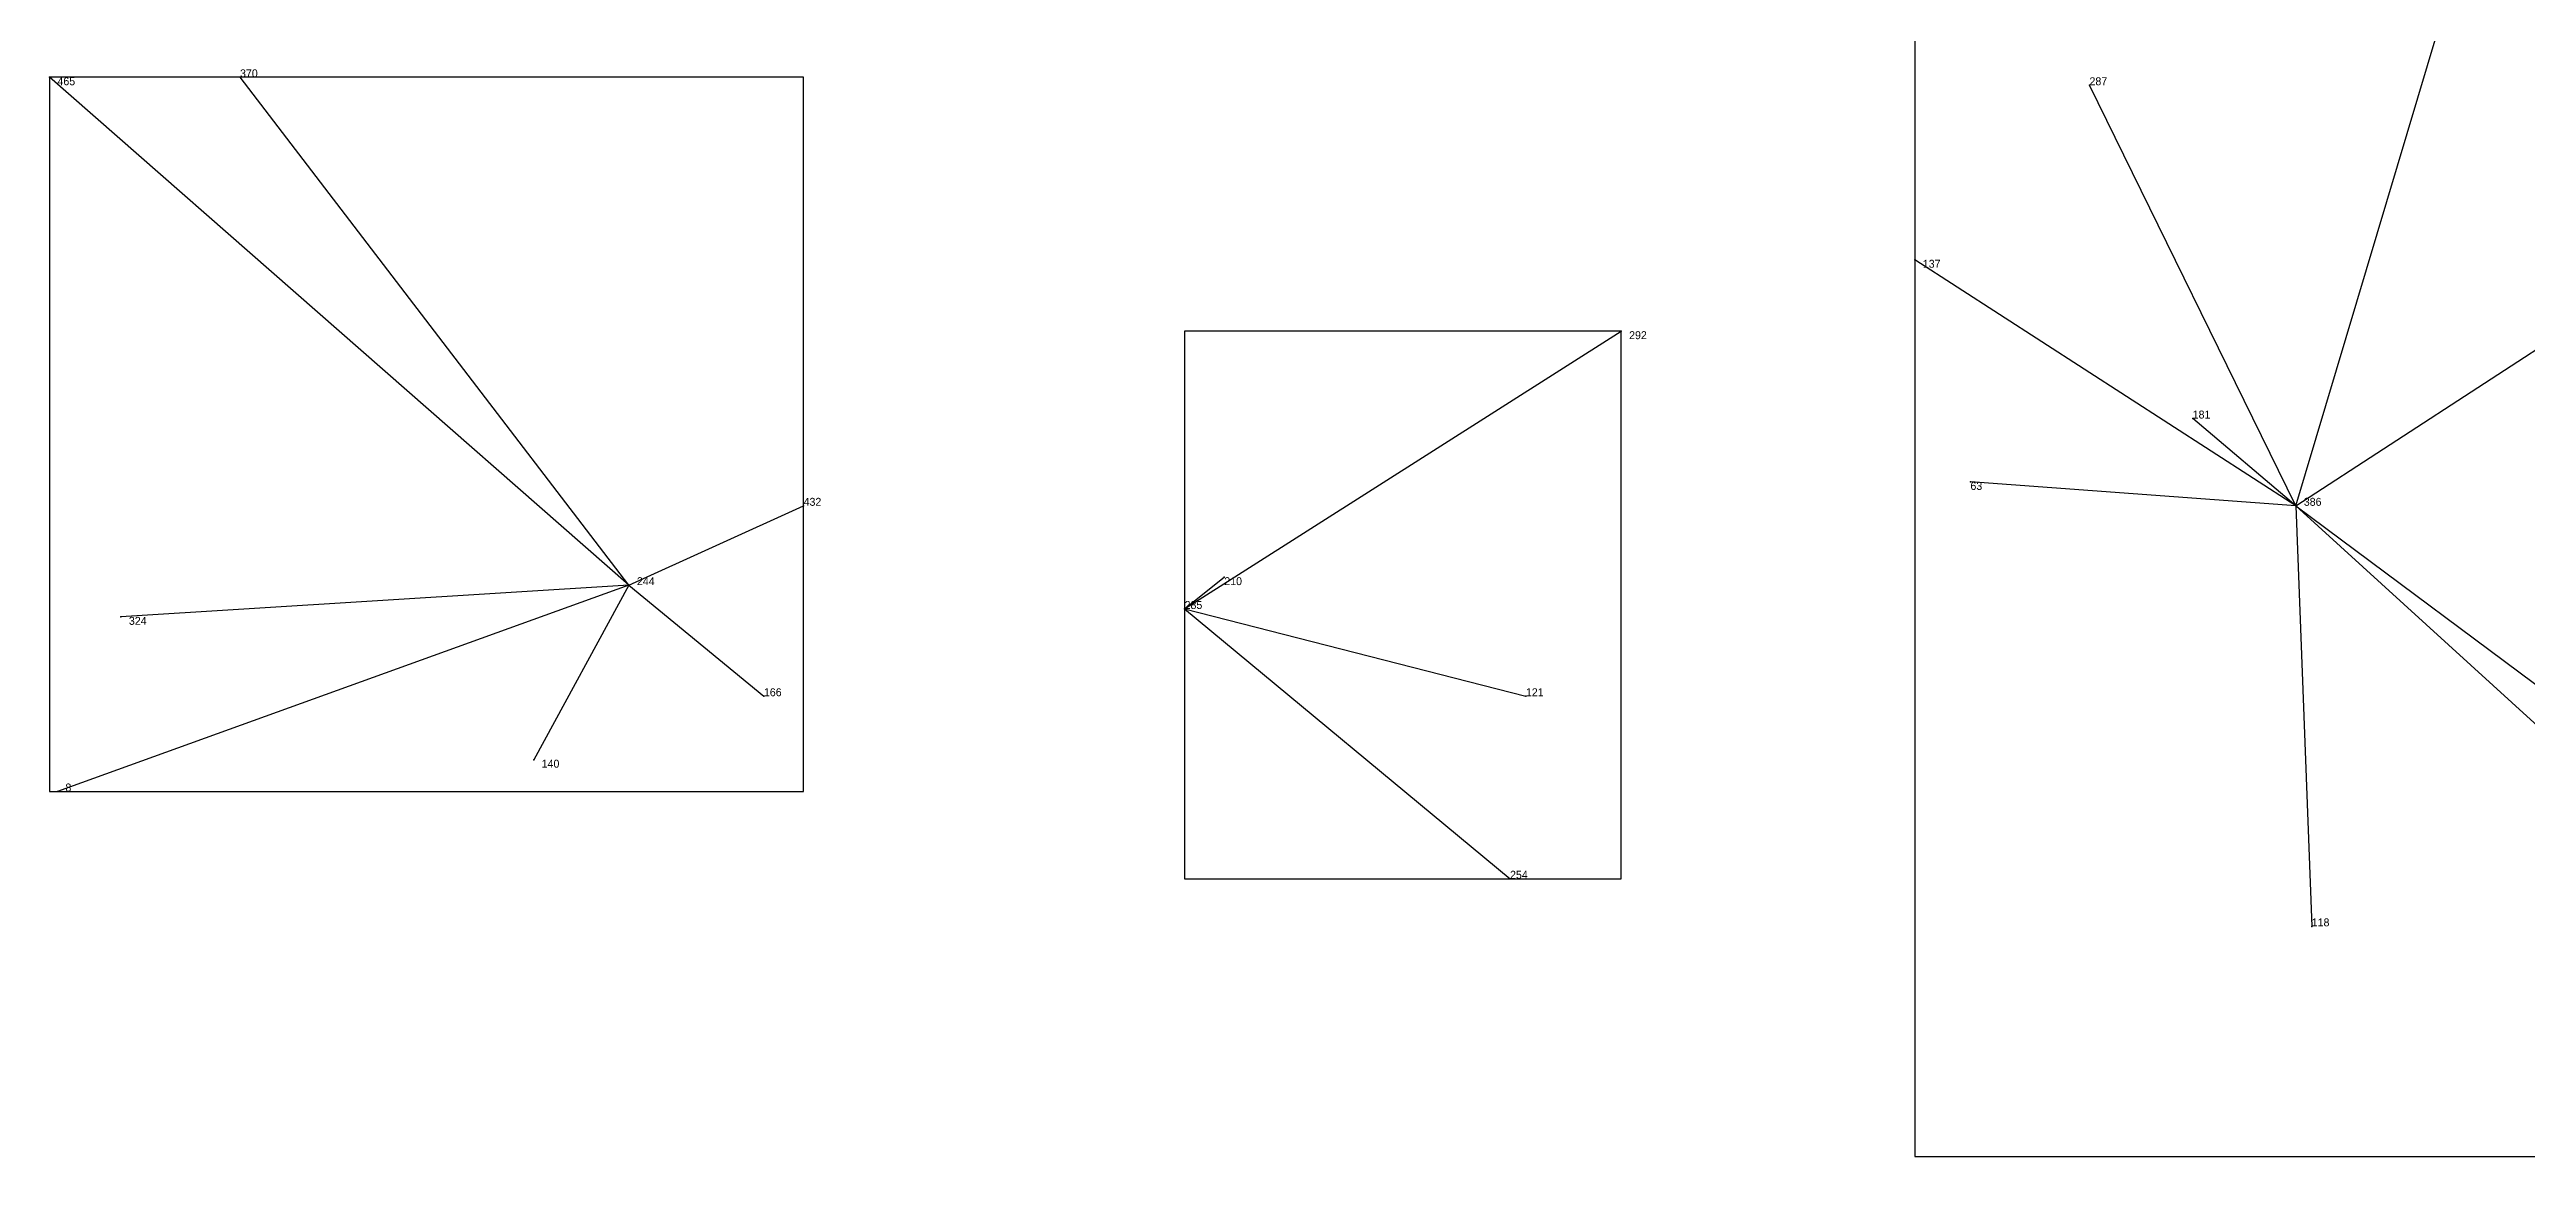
# Model space of a CAD drawing. Extents: x 0 to 1, y 0 to 1.
# Drawn here: x 0 to 0.3121, y 0.001 to 0.1405 of the extents above; entities that cross this region are included whole.
import ezdxf

# ---------------------------------------------------------------- set-up
doc = ezdxf.new("R2010")
doc.units = 0
for name, color, linetype in [('Clients', 3, 'CONTINUOUS'), ('Facilities', 3, 'CONTINUOUS'), ('Facilities_lines', 3, 'CONTINUOUS'), ('Min_max_boxes', 1, 'CONTINUOUS'), ('Normals', 1, 'CONTINUOUS'), ('Source_points', 5, 'CONTINUOUS'), ('Text', 3, 'CONTINUOUS')]:
    doc.layers.add(name, color=color, linetype=linetype)

msp = doc.modelspace()

# ---------------------------------------------------------------- linework, layer by layer
at = {"layer": 'Clients', "color": 5}
for p in [(0, 0.137), (0.024, 0.137), (0.257, 0.136), (0.235, 0.114), (0.198, 0.105), (0.27, 0.094), (0.242, 0.086), (0.095, 0.083), (0.148, 0.074), (0.009, 0.069), (0.09, 0.059), (0.186, 0.059), (0.061, 0.051), (0.001, 0.047), (0.184, 0.036), (0.285, 0.03)]:
    msp.add_point(p, dxfattribs=at)
at = {"layer": 'Facilities', "color": 3}
for p in [(0.283, 0.083), (0.073, 0.073), (0.143, 0.07)]:
    msp.add_point(p, dxfattribs=at)
at = {"layer": 'Facilities_lines', "color": 3}
for p, q in [((0.283, 0.083), (0.312, 0.18)), ((0.073, 0.073), (0, 0.137)), ((0.073, 0.073), (0.024, 0.137)), ((0.283, 0.083), (0.257, 0.136)), ((0.283, 0.083), (0.346, 0.124)), ((0.283, 0.083), (0.235, 0.114)), ((0.143, 0.07), (0.198, 0.105)), ((0.283, 0.083), (0.27, 0.094)), ((0.283, 0.083), (0.242, 0.086)), ((0.073, 0.073), (0.095, 0.083)), ((0.283, 0.083), (0.285, 0.03)), ((0.283, 0.083), (0.393, 0.001)), ((0.283, 0.083), (0.328, 0.042)), ((0.073, 0.073), (0.001, 0.047)), ((0.073, 0.073), (0.009, 0.069)), ((0.073, 0.073), (0.061, 0.051)), ((0.073, 0.073), (0.09, 0.059)), ((0.143, 0.07), (0.148, 0.074)), ((0.143, 0.07), (0.186, 0.059)), ((0.143, 0.07), (0.184, 0.036))]:
    msp.add_line(p, q, dxfattribs=at)
at = {"layer": 'Min_max_boxes', "color": 1}
for p, q in [((0.235, 0.18), (0.235, 0.001)), ((0.235, 0.18), (0.235, 0.001)), ((0.095, 0.137), (0, 0.137)), ((0, 0.137), (0, 0.047)), ((0.095, 0.137), (0, 0.137)), ((0, 0.137), (0, 0.047)), ((0, 0.137), (0, 0.137)), ((0.095, 0.047), (0.095, 0.137)), ((0.095, 0.047), (0.095, 0.137)), ((0.095, 0.137), (0.095, 0.137)), ((0.198, 0.105), (0.143, 0.105)), ((0.143, 0.105), (0.143, 0.036)), ((0.198, 0.105), (0.143, 0.105)), ((0.143, 0.105), (0.143, 0.036)), ((0.143, 0.105), (0.143, 0.105)), ((0.198, 0.036), (0.198, 0.105)), ((0.198, 0.036), (0.198, 0.105)), ((0.198, 0.105), (0.198, 0.105)), ((0, 0.047), (0.095, 0.047)), ((0, 0.047), (0.095, 0.047)), ((0, 0.047), (0, 0.047)), ((0.095, 0.047), (0.095, 0.047)), ((0.143, 0.036), (0.198, 0.036)), ((0.143, 0.036), (0.198, 0.036)), ((0.143, 0.036), (0.143, 0.036)), ((0.198, 0.036), (0.198, 0.036)), ((0.235, 0.001), (0.393, 0.001)), ((0.235, 0.001), (0.393, 0.001)), ((0.235, 0.001), (0.235, 0.001))]:
    msp.add_line(p, q, dxfattribs=at)
at = {"layer": 'Normals', "color": 1}
for p, q in [((0, 0.137), (0, 0.137, 0.1)), ((0.024, 0.137), (0.024, 0.137, 0.1)), ((0.257, 0.136), (0.257, 0.136, 0.1)), ((0.235, 0.114), (0.235, 0.114, 0.1)), ((0.198, 0.105), (0.198, 0.105, 0.1)), ((0.27, 0.094), (0.27, 0.094, 0.1)), ((0.242, 0.086), (0.242, 0.086, 0.1)), ((0.095, 0.083), (0.095, 0.083, 0.1)), ((0.283, 0.083), (0.283, 0.083, 0.1)), ((0.073, 0.073), (0.073, 0.073, 0.1)), ((0.148, 0.074), (0.148, 0.074, 0.1)), ((0.009, 0.069), (0.009, 0.069, 0.1)), ((0.143, 0.07), (0.143, 0.07, 0.1)), ((0.09, 0.059), (0.09, 0.059, 0.1)), ((0.186, 0.059), (0.186, 0.059, 0.1)), ((0.061, 0.051), (0.061, 0.051, 0.1)), ((0.001, 0.047), (0.001, 0.047, 0.1)), ((0.184, 0.036), (0.184, 0.036, 0.1)), ((0.285, 0.03), (0.285, 0.03, 0.1))]:
    msp.add_line(p, q, dxfattribs=at)
at = {"layer": 'Source_points', "color": 5}
for p in [(0, 0.137), (0.024, 0.137), (0.257, 0.136), (0.235, 0.114), (0.198, 0.105), (0.27, 0.094), (0.242, 0.086), (0.095, 0.083), (0.283, 0.083), (0.073, 0.073), (0.148, 0.074), (0.009, 0.069), (0.143, 0.07), (0.09, 0.059), (0.186, 0.059), (0.061, 0.051), (0.001, 0.047), (0.184, 0.036), (0.285, 0.03)]:
    msp.add_point(p, dxfattribs=at)

# ---------------------------------------------------------------- texts
at = {"layer": 'Text', "color": 3}
for s, p in [('370', (0.024, 0.137)), ('465', (0.001, 0.136)), ('287', (0.257, 0.136)), ('137', (0.236, 0.113)), ('292', (0.199, 0.104)), ('181', (0.27, 0.094)), ('63', (0.242, 0.085)), ('432', (0.095, 0.083)), ('386', (0.284, 0.083)), ('244', (0.074, 0.073)), ('210', (0.148, 0.073)), ('324', (0.01, 0.068)), ('285', (0.143, 0.07)), ('166', (0.09, 0.059)), ('121', (0.186, 0.059)), ('140', (0.062, 0.05)), ('8', (0.002, 0.047)), ('254', (0.184, 0.036)), ('118', (0.285, 0.03))]:
    msp.add_text(s, height=0.001, dxfattribs=at).set_placement(p)

doc.saveas('drawing.dxf')
